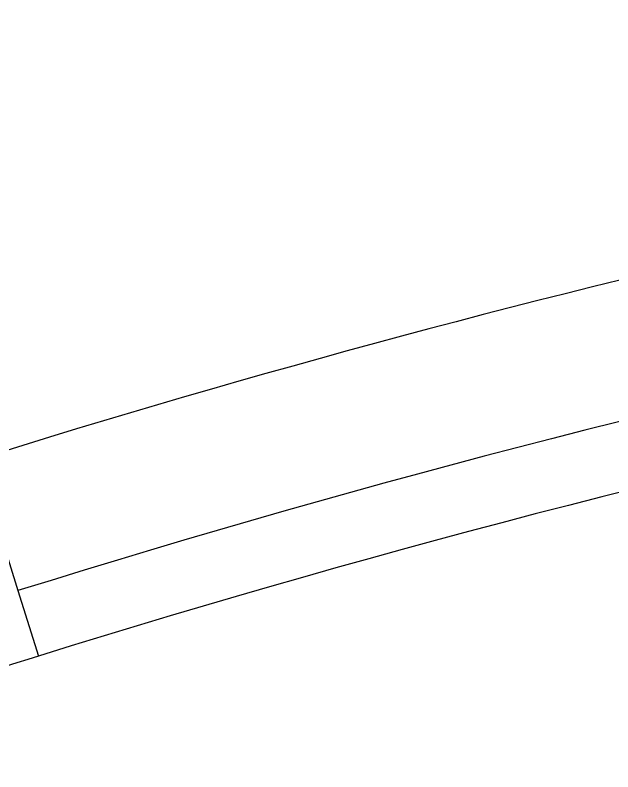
# Model space of a CAD drawing. Header units: millimetres. Extents: x -27104 to 125781, y -3376 to 46996.
# Drawn here: x 117438.86 to 117464.43, y 19193.83 to 19226.17 of the extents above; entities that cross this region are included whole.
import ezdxf

# ---------------------------------------------------------------- set-up
doc = ezdxf.new("R2010")
doc.units = ezdxf.units.MM
doc.header["$LTSCALE"] = 100
doc.header["$MEASUREMENT"] = 0
doc.layers.get('0').update_dxf_attribs({"linetype": 'CONTINUOUS'})
doc.layers.add('ELE9', color=9, linetype='CONTINUOUS')

# ---------------------------------------------------------------- blocks, each defined once
blk = doc.blocks.new('ggtyu')
at = {"layer": 'ELE9', "color": 253, "ltscale": 0.1}
for points in [[(55957.075, 19217.408, 0.051813), (55864.86, 19198.772)], [(55864.859, 19198.775, 0.008434), (55850.284, 19193.948, 0.008434)]]:
    blk.add_lwpolyline(points, format="xyb", dxfattribs=at)
for points in [[(55862.234, 19207.17), (55863.983, 19201.573)], [(55863.983, 19201.573), (55864.861, 19198.769)]]:
    blk.add_lwpolyline(points, dxfattribs=at)
for radius, end in [(463.964, 114.55111), (458.094, 107.35729)]:
    blk.add_arc((56000.646, 18764.339), radius, 95.49309, end, dxfattribs=at)

msp = doc.modelspace()

# ---------------------------------------------------------------- block references
msp.add_blockref('ggtyu', (61575, 0))

doc.saveas('drawing.dxf')
